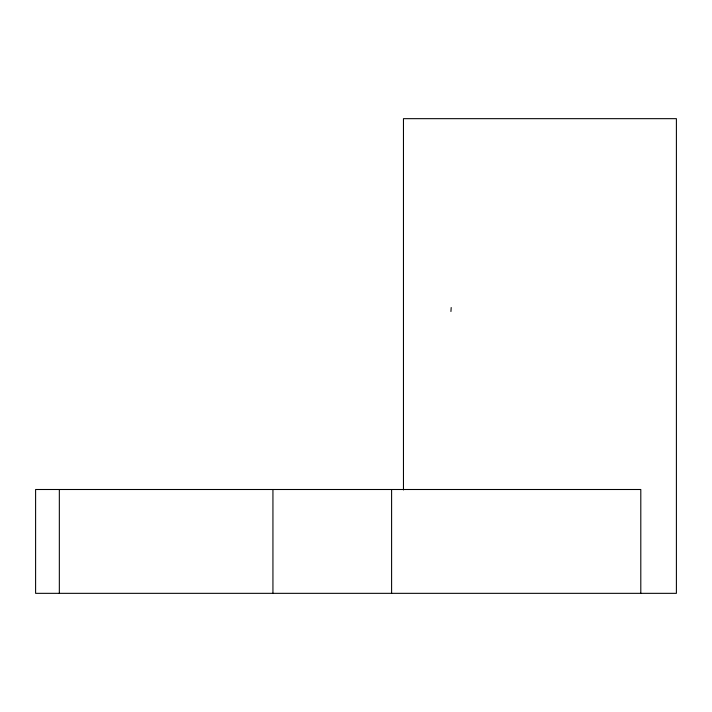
<?xml version="1.0" encoding="UTF-8"?>
<svg xmlns="http://www.w3.org/2000/svg" width="712" height="712" viewBox="0 0 712 712"><rect width="100%" height="100%" fill="white"/><g stroke="black" fill="none" stroke-linecap="round" stroke-linejoin="round"><path stroke-width="1.07" d="M450.936 311.5L451.194 307.54M640.8 593.336L640.8 489.5L35.6 489.5L35.6 593.336L676.4 593.336L676.4 118.664L403.464 118.664L403.464 489.954M391.6 489.5L391.6 593.336M272.936 489.5L272.936 593.336M59.336 489.5L59.336 593.336"/></g></svg>
